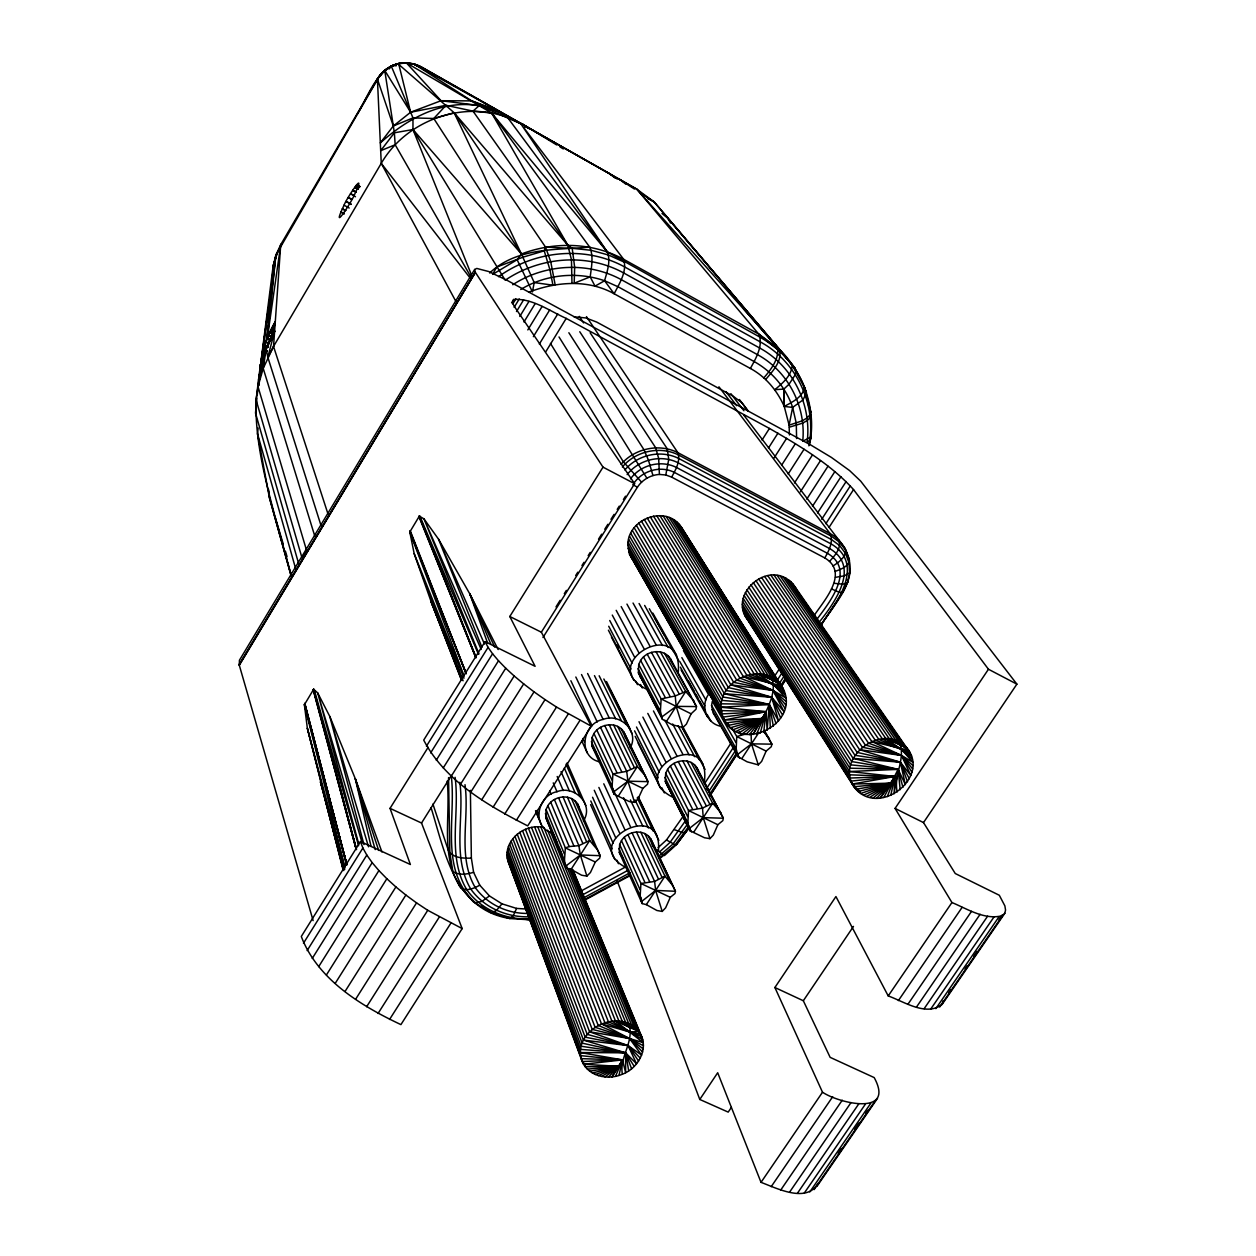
<?xml version="1.0" encoding="UTF-8"?>
<svg xmlns="http://www.w3.org/2000/svg" width="1256" height="1256" viewBox="0 0 1256 1256"><rect width="100%" height="100%" fill="white"/><g stroke="black" fill="none" stroke-linecap="round" stroke-linejoin="round"><path stroke-width="1.5" d="M471.864 275.912L412.957 129.541L412.989 117.891L391.307 66.175C400.57 61.418 411.921 61.952 421.027 66.803L636.776 189.154L654.156 201.918L778.94 348.76C803.793 373.236 816.965 410.272 809.508 444.797M260.479 375.057L260.243 367.317L273.117 266.131L275.88 255.125L280.716 244.7L377.412 79.002C383.3 68.986 394.682 62.58 406.316 62.8L491.598 112.993L589.723 247.134C593.774 256.475 591.403 267.151 590.194 276.87L595.014 286.148L604.607 280.747C607.025 271.563 611.06 261.217 607.276 251.891L520.785 123.747L623.635 259.286C627.435 271.265 619.428 283.432 614.137 293.763C587.557 278.926 555.984 281.784 528.713 292.193M622.364 1074.194C638.723 1068.369 650.31 1046.546 638.66 1031.443L629.758 1027.471L622.379 1021.646L543.911 827.547C525.039 822.711 502.526 840.5 507.801 860.564L582.219 1061.54C588.624 1076.612 608.438 1080.474 622.364 1074.194C619.161 1056.783 634.861 1041.24 628.754 1023.687L550.316 831.284M542.969 637.499L637.404 487.218C642.271 479.792 650.545 474.972 659.416 474.438L658.662 458.456L655.648 447.717L579.77 331.741M290.921 574.023L275.268 517.519C265.142 479.321 254.827 439.773 256.083 399.989L256.083 399.926C259.631 373.44 260.541 345.212 275.284 321.819C272.254 340.345 258.924 356.5 260.322 375.779M260.369 374.932L260.526 365.512L260.636 371.289M571.967 283.181L571.464 259.725L567.775 245.093L491.614 113.009L472.994 111.125L446.037 105.3L410.618 112.239L393.316 126.008L380.317 142.901C415.391 111.564 460.434 90.84 505.87 115.222L607.276 251.891L760.163 337.267C781.719 349.623 799.02 368.95 806.478 392.861L802.945 399.973L792.646 407.415L784.231 406.426C777.15 390.569 765.83 376.816 750.397 368.479L614.137 293.763L604.607 280.747C577.179 271.312 545.544 274.342 520.738 289.477M641.047 193.346L654.156 201.918L778.94 348.76L777.856 349.686C778.014 360.645 770.603 369.892 763.884 377.852M897.224 791.892C893.22 775.078 906.565 757.949 899.123 741.888L785.848 578.168C761.529 564.18 728.716 597.903 748.199 620.354L855.917 789.27C880.299 816.431 930.837 777.009 906.785 747.791C882.466 720.175 831.409 760.053 855.917 789.27L891.053 783.163L898.134 769.363L853.122 758.373L745.326 592.534M272.583 276.477L273.117 266.131L276.87 254.026L275.88 255.125L260.243 367.317L265.989 341.789L275.88 255.125L378.072 78.484C383.488 68.421 394.886 62.988 406.049 62.8C378.527 62.549 369.123 94.954 357.473 113.794M272.583 275.519L273.117 266.131L276.87 254.026M509.606 843.765L583.459 1040.078L625.645 1052.826L625.614 1072.655L622.474 1059.891L582.219 1061.54C570.475 1030.736 619.098 1006.103 638.66 1031.443L630.104 1032.102L601.483 1023.86L525.416 829.305M627.89 545.308C627.074 519.23 665.727 504.3 680.956 526.594L783.085 688.539C801.281 724.241 737.979 755.013 722.718 717.082L629.491 554.163L627.89 545.308L721.023 707.238L722.718 717.082L766.05 711.681C770.776 701.178 776.302 688.398 771.357 677.031L671.991 518.712M269.381 343.547L265.989 341.789L267.308 338.319L275.88 255.125M328.287 514.881L273.541 346.483L280.716 244.7L281.595 243.837L277.67 252.33M313.121 920.601L239.299 665.225L239.425 660.264L474.642 269.49L476.793 268.439L488.584 271.5L507.377 280.481L811.015 445.142L831.378 457.404L849.59 470.576L860.674 481.111L1016.889 684.143L923.505 822.586L955.267 873.532L999.305 895.261L1004.878 905.89L1005.554 910.035L1004.8 913.3L942.141 1004.376C926.378 1016.842 904.163 1001.644 888.212 995.93L835.931 896.548L774.889 987.514L822.507 1092.218C838.992 1103.333 895.481 1116.694 874.192 1077.585L830.138 1057.348L803.322 1000.749L774.889 987.514M630.748 533.25L724.429 693.736L769.3 704.459L767.118 730.285L766.05 711.681L721.023 707.238C720.442 676.701 767.856 660.154 783.085 688.539L750.46 674.378L653.513 516.138M664.503 854.63L659.824 858.539M301.99 557.837L256.083 399.926L258.014 386.66L263.211 368.369L264.624 352.763L274.624 331.239L273.321 330.014M306.495 550.159L258.014 386.66L266.9 318.898M256.899 398.262L255.502 413.036L298.63 563.583M257.26 394.557L260.934 364.507M291.219 576.3L269.365 497.502L257.543 433.822L258.108 428.029M763.742 731.887L766.05 711.681L721.18 710.613L628.063 548.354M456.022 301.691L381.259 163.358L377.412 79.002C386.22 63.789 405.751 59.173 421.027 66.803L636.776 189.154L778.94 348.76L792.238 365.292C791.484 375.858 782.41 383.331 774.858 389.674L783.87 389.093L789.113 384.132L795.346 374.586L795.927 370.677L794.734 367.71L667.925 218.387L661.975 213.441M272.709 275.614L273.196 272.05M764.496 730.458L771.89 744.164L771.278 746.723L766.129 751.119L761.654 761.387L758.31 764.873L747.179 761.843L738.073 756.771L736.189 748.78L736.77 736.518L732.075 728.354M267.434 315.021L268.235 309.212M268.768 305.334L269.302 301.456M270.087 295.647L270.621 291.769M271.422 285.96L271.955 282.082M268.25 346.97L264.765 345.51L260.243 367.317L260.683 364.303M280.716 244.794L267.324 338.209L275.284 321.819L273.51 329.025M689.795 830.671L687.864 822.821L688.524 810.513L667.564 769.441C673.656 759.519 690.329 757.164 696.939 767.746L723.33 818.221L722.812 820.639L717.867 824.721L713.314 835.099L709.938 838.647L704.538 837.768L689.795 830.671L665.303 781.452L665.68 773.335L667.564 769.441M274.201 264.639L273.117 266.131M267.198 350.911L263.666 349.325L260.243 367.317L260.95 362.497M642.161 903.582L640.183 895.873L640.937 883.502L621.469 840.609C627.56 830.797 644.045 828.426 650.734 838.804L675.43 891.273L674.99 893.534L670.28 897.318L665.633 907.805L662.21 911.432L656.904 910.49L646.338 904.634L642.161 903.582L619.302 852.432L619.632 844.44L621.469 840.609M662.414 719.343L660.405 711.226L661.143 698.917L640.623 660.436C646.793 650.184 663.922 648.018 670.547 658.898L696.499 706.579L696.012 709.232L691.098 713.816L686.404 724.1L682.919 727.569L671.834 724.586L662.414 719.343L638.378 672.808L638.723 664.44L640.623 660.436M262.74 353.093L260.243 367.317L261.374 359.844M314.895 536.453L263.211 368.369L266.241 348.462L274.624 331.239L272.897 331.427M614.153 794.263L612.112 786.287L612.928 773.916L593.947 733.52C600.117 723.378 617.041 721.18 623.745 731.856L647.97 781.64L647.578 784.152L642.868 788.423L638.095 798.816L634.578 802.364L629.209 801.516L614.153 794.263L591.78 745.687L592.094 737.46L593.947 733.52M260.243 367.317L261.97 356.657M263.211 368.369L273.541 346.436L381.259 163.343C408.294 116.525 473.276 96.429 520.769 123.732L479.337 105.52L441.044 100.716L410.618 112.239L384.744 70.446L394.368 132.806L395.169 144.754L470.67 276.508M258.862 385.576L258.658 379.783L261.499 362.482M571.511 798.486L589.676 840.515L597.746 850.218L600.101 855.697L580.366 854.959L565.64 866.169L564.462 860.329L565.373 847.894L547.899 805.63C554.053 795.582 570.774 793.384 577.587 803.856L600.101 855.697L599.787 858.052L595.297 862.008L590.43 872.512L586.882 876.123L581.606 875.212L571.087 869.372L566.55 868.163L545.81 817.609L546.062 809.508L547.899 805.63M498.145 649.54L469.807 593.915L438.548 539.201L423.994 518.901L419.347 516.106L409.801 532.026L414.182 553.613L431.248 602.016L461.439 679.998M552.766 833.136C531.068 827.5 536.956 795.456 556.973 791.72C574.149 784.639 594.324 804.28 583.475 820.89M600.085 761.968C577.148 757.242 582.156 723.362 603.147 719.421C619.883 712.654 639.759 731.196 630.214 747.838M648.033 689.889C593.287 665.13 683.342 613.006 678.256 672.4M258.014 386.66L264.624 352.763L258.658 379.783L262.3 359.781M626.917 868.006C576.881 843.168 664.44 796.571 658.317 851.568M673.326 797.466C622.238 772.597 710.786 724.445 704.475 780.761M381.934 851.976L355.322 778.799L329.81 716.485L317.69 692.904L313.639 689.293L304.392 704.726L307.343 728.197L343.202 870.424M721.274 726.329C706.814 724.163 700.079 706.029 708.51 694.458L683.452 650.561M738.073 756.771L713.424 713.267L711.555 705.432L712.356 701.272L735.953 742.547M392.908 65.406L384.744 70.399L377.412 79.065L393.316 126.008L412.989 117.891L433.775 118.504L521.428 253.995L534.208 282.584L532.418 291.926L517.142 259.709L521.428 253.995C554.336 241.45 592.455 242.235 623.635 259.286L758.734 334.08L778.94 348.76C783.351 360.268 772.519 371.274 765.705 379.5M604.607 280.747L618.046 286.761L754.275 361.618C772.142 371.603 786.115 387.978 792.646 407.415L789.113 425.156L789.412 434.953M808.864 445.833C817.185 405.515 796.775 361.508 760.414 341.977L624.734 266.994C585.343 245.281 534.585 250.509 498.601 276.665M258.658 379.783L263.352 356.5M814.39 615.126C824.281 600.321 849.48 572.689 824.8 557.947L671.662 477.123L665.79 474.988L659.416 474.438M621.092 464.296C634.641 448.439 659.117 443.117 677.863 452.647L830.106 533.58C843.388 540.818 850.689 555.89 850.171 570.742C848.051 592.659 830.247 608.406 820.294 626.885M804.484 387.382C802.741 397.257 792.206 402.108 784.246 406.426L789.113 425.156L802.38 420.776L807.027 417.95L809.9 414.967L810.811 412.031L804.484 387.382L792.238 365.292M890.755 795.346L894.963 776.475L849.574 771.514L742.343 604.324M618.988 1075.419L622.474 1059.891L580.398 1052.544L507 855.006M835.036 571.417C840.578 569.345 848.334 566.88 849.448 560.192L844.974 548.181L743.725 415.03M847.141 579.534L847.988 581.387L842.792 592.44L838.898 592.157L831.488 588.923M760.241 733.127L766.05 711.681L721.745 713.91L628.612 551.305M665.79 474.988L668.741 459.351L667.219 448.737L590.132 332.73M942.141 1004.376L943.162 1000.765M850.171 570.742L847.517 582.847L842.792 584.228L834.235 583.286M809.366 442.819L810.905 437.779L809.994 440.118L807.121 442.128C811.941 404.777 792.819 365.81 759.456 347.896L623.541 272.897C586.725 252.644 539.609 256.852 505.226 280.214L412.957 129.541L394.368 132.806L380.678 150.704L395.169 144.754M811.109 414.7L810.198 417.573L807.31 420.462L802.647 423.146L789.365 427.181M534.208 282.584L552.938 285.175L549.861 269.522L544.225 250.839L545.528 247.102L454.123 112.726L398.089 63.836M731.353 1107.431L728.197 1112.11L699.78 1099.455L717.694 1072.75L761.026 1182.351C777.229 1188.412 806.525 1203.531 818.017 1183.419M887.333 796.587L894.963 776.475L849.668 774.811L742.484 607.292M527.049 909.077L516.561 908.418L513.264 915.781L509.92 918.544C454.327 909.564 445.174 853.012 431.075 807.702M273.368 334.41L270.009 332.573L275.284 321.819L267.308 338.319L270.621 340.345M756.662 734.022L766.05 711.681L724.068 720.096L762.094 718.495L766.05 711.681L753.035 734.54L762.094 718.495L725.795 722.907L629.491 554.163M615.519 1076.313L622.474 1059.891L580.602 1055.637L507.22 857.817M266.115 348.76L267.826 357.254L320.971 525.416M271.359 330.344L275.284 321.819M344.05 205.199C329.857 235.343 351.664 201.965 354.475 194.664C367.93 165.933 346.169 199.155 344.05 205.199L349.199 208.025M273.541 346.483L267.826 357.254L274.624 331.239L271.987 333.939M883.816 797.466L894.963 776.475L850.171 778.029L742.955 610.18M269.286 340.706L274.624 331.239L270.746 337.079M671.662 477.123C675.587 469.87 680.752 461.078 677.863 452.647L586.442 316.606M750.397 368.479C755.798 358.353 763.632 345.714 758.734 334.08L636.792 189.169M824.8 557.947C828.803 550.835 833.764 541.744 830.106 533.58L718.934 386.801M304.062 555.325L306.087 551.965M239.111 664.487L475.302 272.238L474.642 269.49M239.237 664.974L475.302 272.238M239.299 665.225L475.396 272.411M511.6 302.837L513.641 299.478C532.513 298.159 549.563 311.017 566.221 318.396L769.441 428.437C799.397 445.723 830.122 463.731 853.546 489.589L988.456 669.244L1016.889 684.143M512.825 303.889L515.886 298.849M514.159 307.327L519.23 298.975M516.499 311.535L523.626 299.823M519.796 316.449L528.964 301.377M523.972 321.991L535.166 303.607M527.818 329.904L542.105 306.48M533.376 336.655L549.688 309.949M539.342 344.05L557.758 313.937M545.763 351.79L566.221 318.396M390.035 808.362L410.382 864.505L360.456 841.567L301.299 936.474C317.642 979.57 361.069 1005.805 400.915 1024.613L462.177 928.592L421.529 823.025L390.035 808.362L428.17 747.273M509.795 616.492L535.103 666.308L485.083 641.628L423.712 740.098C445.017 780.965 487.94 805.614 527.708 825.883L591.309 726.204L541.352 632.208L509.795 616.492L603.021 467.154L475.632 272.772M303.465 943.24L362.89 848.004L360.456 841.567M426.428 746.174L488.082 647.358L485.083 641.628M307.123 950.604L366.815 855.069L362.89 848.004M430.635 752.909L492.572 653.779L488.082 647.358M312.242 958.454L372.184 862.652L366.815 855.069M436.272 760.194L498.491 660.766L492.572 653.779M318.71 966.618L378.904 870.581L372.184 862.652M443.258 767.903L505.728 668.223L498.491 660.766M556 606.899L560.145 600.29M564.305 593.68L566.378 590.383M575.719 575.515L577.791 572.202M581.936 565.592L584.009 562.295M588.169 555.686L590.241 552.373M598.531 539.154L601.655 534.192M604.764 529.231L607.873 524.286M610.981 519.325L614.106 514.363M617.214 509.402L619.287 506.105M623.431 499.495L625.519 496.183M421.529 823.025L451.438 775.407M541.352 632.208L634.61 483.701L514.332 306.417L512.621 302.947L513.641 299.478M326.434 974.939L386.848 878.729L378.904 870.581M451.469 775.847L514.175 675.979L505.728 668.223M335.274 983.275L395.891 886.94L386.848 878.729M460.732 783.917L523.673 683.908L514.175 675.979M345.039 991.471L405.861 895.041L395.891 886.94M470.89 791.924L534.035 691.836L523.673 683.908M355.574 999.321L416.537 902.876L405.861 895.041M481.755 799.742L545.057 699.608L534.035 691.836M366.642 1006.715L427.747 910.302L462.177 928.592M493.09 807.184L556.518 707.065L591.309 726.204M378.04 1013.482L439.239 917.147M504.676 814.108L568.199 714.083M389.548 1019.48L450.794 923.27M516.295 820.388L579.88 720.504M762.062 440.008L769.441 428.437M768.468 448.031L777.951 433.179M773.994 458.079L786.649 438.281M781.672 465.113L795.393 443.666M788.187 473.983L804.044 449.255M794.436 482.979L812.459 454.939M800.386 491.85L820.482 460.622M806.776 499.134L827.987 466.212M571.087 869.372L589.676 840.515L578.859 845.665L569.172 846.575L565.373 847.894L595.297 862.008M618.517 795.786L637.373 766.537L617.701 726.376M666.606 721.18L685.713 691.538L664.503 653.293M812.506 506.247L834.848 471.628M817.562 512.935L840.939 476.762M821.722 519.262L846.152 481.519M825.867 523.658L850.375 485.821M829.054 527.379L853.546 489.589M658.097 847.627L666.481 839.981L684.128 814.971M704.412 783.854L731.102 742.893M773.822 677.376L779.16 669.181M686.059 819.98L669.998 842.431L659.526 851.976L657.642 849.92M706.343 788.894L734.101 746.347M776.805 680.878L782.143 672.698M817.373 618.69C829.949 601.765 855.587 569.737 827.437 553.315L674.331 472.382C660.483 465.332 642.35 470.608 633.778 483.387M687.409 824.25L672.965 844.063L658.662 856.247M708.745 791.563L735.419 750.696M779.16 683.688L784.498 675.524M819.697 621.579C834.675 602.629 860.847 566.519 829.51 548.495L676.497 467.483C661.033 459.618 640.623 464.861 630.496 478.834M689.026 826.024L675.163 844.801L666.481 839.981M710.488 793.164L736.236 753.726M780.227 686.357L785.597 678.146M819.917 625.551C836.7 604.356 865.918 563.975 830.891 543.801L678.02 462.742C661.017 454.107 638.598 459.539 627.152 474.642M710.425 794.499L737.162 753.569M781.012 686.42L786.366 678.224M820.592 625.818L843.059 591.419M688.524 828.662L676.482 844.582L664.424 855.556L659.526 851.976M709.938 795.864L736.723 754.84M780.651 687.582L786.02 679.386M646.338 904.634L664.958 876.17L644.815 833.529M693.814 832.037L712.67 803.181L691.02 762.345M741.919 758.436L758.922 732.436M1004.8 913.3L1002.586 915.593C985.034 920.475 967.622 909.03 951.938 902.53L895.073 808.424L988.456 669.244M803.322 1000.749L853.468 926.41M761.026 1182.351L822.507 1092.218M888.212 995.93L951.938 902.53M771.2 1186.669L832.697 1096.724M898.385 1000.608L962.096 907.397M780.792 1189.95L842.242 1100.209M907.884 1004.329L971.547 911.338M789.6 1192.132L850.971 1102.642M916.519 1007.029L980.104 914.305M797.466 1193.2L858.712 1103.977M924.149 1008.662L987.608 916.221M804.248 1193.122L865.353 1104.197M930.633 1009.196L993.92 917.084M809.822 1191.913L870.753 1103.302M935.83 1008.647L998.944 916.864M838.239 1153.306L841.536 1148.534M854.677 1129.411L859.073 1123.037M865.635 1113.475L867.833 1110.288M948.641 992.805L950.823 989.634M965.048 968.941L967.246 965.754M973.808 956.208L977.09 951.42M998.991 919.596L1002.272 914.823M814.092 1189.62L874.82 1101.324M939.692 1007.029L1002.586 915.593M817.012 1186.292L877.52 1098.325M516.561 908.418L501.976 903.833L496.418 910.506L491.473 912.782L473.418 901.855L459.46 885.888L458.22 882.167M389.266 68.907L391.307 66.175M391.166 66.301L382.907 72.251L377.412 79.002L378.072 78.484M749.408 734.682L762.094 718.495L727.868 725.481L713.361 700.157M622.379 466.997C635.63 451.014 660.075 445.597 678.711 455.065L831.189 536.077L839.636 542.247L845.853 550.473C845.367 557.711 838.584 562.358 833.011 565.969M624.939 469.917C637.608 454.656 660.954 449.46 678.774 458.503L831.456 539.562L839.526 545.449L845.476 553.315L848.915 562.594M446.037 105.3L433.775 118.504L454.123 112.726L567.775 245.093L572.202 248.296L591.058 250.289L608.501 255.015L624.766 262.363M829.525 561.385C834.659 555.843 842.007 547.93 838.663 539.829M608.485 1077.083L618.706 1066.344L622.474 1059.891L581.214 1058.651M876.751 798.141L891.053 783.163L852.322 784.042L894.963 776.475L894.084 793.776L898.134 769.363L851.662 761.56L744.07 595.391M745.844 734.446L762.094 718.495L730.254 727.789L727.35 722.718M675.43 844.676L659.07 858.303M488.443 910.098L489.652 912.044L509.92 918.544L529.765 919.8L530.644 919.015C506.152 919.973 481.111 910.003 466.714 889.64C446.696 855.87 460.041 814.186 455.096 777.307M479.337 105.52L472.994 111.125L567.775 245.093M489.652 273.007C516.624 247.495 555.293 250.038 589.723 247.134M501.976 903.833L489.448 895.936L481.943 901.4L475.6 902.828C438.815 871.287 456.43 817.358 451.249 775.721M873.281 797.921L891.053 783.163L853.939 786.774L744.949 615.613M641.392 901.667L655.632 890.426L675.43 891.273L650.734 838.804M742.359 733.818L762.094 718.495L732.939 729.799M605.015 1076.942L618.706 1066.344L583.585 1064.272L507.801 860.564M737.476 754.573L751.481 743.835L771.89 744.164L763.993 730.929M613.321 792.128L627.922 781.185L647.97 781.64L623.745 731.856M673.059 885.825L664.958 876.17L654.611 881.429L640.937 883.502L670.28 897.318M720.913 812.773L712.67 803.181L702.512 808.11L688.524 810.513L717.867 824.721M869.906 797.325L891.053 783.163L880.283 797.984L894.963 776.475L851.05 781.106L743.788 612.975M645.568 776.177L637.373 766.537L626.713 771.325L612.928 773.916L642.868 788.423M694.066 701.099L685.713 691.538L675.241 695.965L661.143 698.917L691.098 713.816M739.03 732.829L762.094 718.495L735.875 731.494M601.624 1076.455L618.706 1066.344L585.312 1066.815L583.962 1063.173M381.479 73.759L384.744 70.399M517.142 259.709L492.635 274.373L496.717 267.041L523.187 257.119L544.225 250.839M512.746 284.751C544.602 263.964 587.667 261.327 621.249 279.633L757.368 354.6C788.14 371.132 806.242 406.614 802.741 441.201L810.277 437.449L811.188 435.047L810.701 425.454M866.671 796.383L891.053 783.163L858.209 791.5L854.017 784.937M580.288 891.43L624.891 867.315M582.391 894.963L628.675 869.953M584.087 897.616L630.292 872.622M585.249 899.17L629.68 875.165M584.087 900.489L630.151 875.589M489.448 895.936L479.776 885.213C474.219 888.165 466.855 891.713 460.858 887.992C439.757 856.513 450.935 816.478 447.167 781.122M399.612 63.35L398.623 63.538L410.618 112.239M598.358 1075.623L618.706 1066.344L612.002 1076.879L622.474 1059.891L583.585 1064.272M863.61 795.079L891.053 783.163L860.784 793.447L858.68 790.165M590.194 276.87L574.196 283.212L574.667 267.261L572.202 248.296M745.813 734.038L736.77 736.518L766.129 751.119M595.265 1074.461L618.706 1066.344L587.368 1069.139M479.776 885.213L473.606 872.339C466.949 874.207 458.833 875.73 452.819 871.334L449.852 852.903L448.549 777.605M592.377 1072.985L618.706 1066.344L589.739 1071.195M675.163 844.801L676.482 844.582L686.891 830.53L684.74 832.602L682.071 832.43L674.503 829.714M835.46 577.32L844.519 575.813L849.59 572.673L848.616 558.041M721.023 707.238L769.3 704.459L778.532 720.913L771.686 697.237L730.882 684.834L636.352 525.338M419.284 66.882L421.027 66.803M849.574 771.514L898.134 769.363L905.356 784.592L900.348 762.204L859.559 749.675L750.915 584.778M473.606 872.339L471.361 858.115C463.448 858.382 452.914 858.193 448.376 850.548L432.912 804.06M580.398 1052.544L625.645 1052.826L636.541 1063.785L628.063 1045.573L589.566 1031.773L514.944 836.323M810.026 412.015L810.811 412.031M569.251 248.264L545.528 247.102L550.725 261.625L555.152 284.735M392.704 65.595L396.221 65.799M528.179 913.41C507.628 913.897 487.265 904.32 475.223 887.537C457.09 856.576 469.666 818.394 465.003 784.67M529.577 916.802C506.922 917.571 484.062 907.727 470.765 889.044C451.768 856.937 464.516 817.311 459.822 782.253M508.523 917.948L514.065 918.293M521.444 918.764L529.765 919.8M724.429 693.736L771.686 697.237L783.964 711.587L773.037 690.423L743.301 676.529L647.217 518.006M853.122 758.373L900.348 762.204L910.804 775.486L901.51 755.421L871.805 741.511L761.638 577.572M524.647 126.793L526.798 126.982L609.176 173.422L617.214 179.027M574.008 316.795L585.846 317.956L596.741 322.086L732.939 396.064L741.794 402.627L748.372 411.34L739.407 399.518M583.459 1040.078L628.063 1045.573L641.643 1055.119L629.57 1038.524L601.483 1023.86M730.882 684.834L773.037 690.423L785.879 698.053L773.319 684.41L757.76 673.734L659.95 515.635M859.559 749.675L901.51 755.421L912.892 762.298L901.525 749.392L885.935 738.732L774.12 575.217M589.566 1031.773L629.57 1038.524L643.245 1042.653L641.015 1037.22M640.356 1034.002L630.104 1032.102L604.89 1022.635L528.431 828.222M743.301 676.529L781.389 685.713L764.857 674.629L666.214 516.514M871.805 741.511L908.732 750.303L892.812 739.58L780.227 576.033M505.87 115.222L471.738 100.888L413.93 63.915L405.107 63.114L406.316 62.8L441.044 100.716L471.738 100.888L496.638 109.947L413.93 63.915L417.871 66.238L415.045 64.935M906.785 747.791L885.935 738.732M757.76 673.734L779.332 683.123L679.119 524.254M511.851 119.383L522.575 124.077L556.691 144.942M345.824 210.411L342.26 208.81L345.573 210.663M537.788 826.856L615.471 1020.987L629.758 1027.471L636.619 1029.104L570.679 868.712M270.009 332.573L273.541 334.222M272.144 336.844L268.69 335.211L272.081 337.158M344.223 213.614L340.8 211.981L344.16 213.881M267.308 338.319L270.809 340.031M358.117 189.044L354.679 187.332L358.07 189.295M356.107 191.948L352.701 190.268L356.029 192.262M895.073 808.424L923.505 822.586M354.035 195.434L350.534 193.691L355.479 196.768M360.048 186.579L356.594 184.805L359.907 186.689M351.774 199.217L348.305 197.443L351.586 199.547M647.751 198.605L654.156 201.918M643.433 1045.746L629.57 1038.524L598.201 1025.414L522.527 830.671M603.021 467.154L634.61 483.701M351.272 204.069L346.106 201.337L350.864 204.461M355.699 185.951L359.059 187.756M264.765 345.51L268.203 347.394M632.773 484.628L637.404 487.218M263.666 349.325L267.026 351.272M560.019 146.936L563.332 148.93M785.848 578.168L790.683 581.497L795.943 588.326M481.911 905.984L485.177 908.041M545.057 699.608L556.518 707.065M634.484 189.075L619.726 179.435L625.849 184.161M416.537 902.876L427.747 910.302M522.575 124.077L528.478 128.505L526.798 126.982M643.229 1048.886L629.57 1038.524L595.093 1027.267L519.796 832.304M615.471 1020.987L643.245 1042.653M609.176 173.422L614.922 177.881M758.734 334.08L777.856 349.686M786.005 701.429L773.037 690.423L739.894 678.13L644.234 519.403M912.971 765.595L901.51 755.421L868.461 743.097L758.702 578.953M912.437 759.095L901.525 749.392L882.371 738.873L770.98 575.295M763.365 731.369L769.441 738.716M630.732 556.879L636.274 563.85M641.549 482.116L623.243 461.659L550.473 343.438M640.293 1058.133L628.063 1045.573L587.211 1034.379L512.872 838.647M642.632 1052.026L629.57 1038.524L592.204 1029.402L517.252 834.204M785.722 704.836L773.037 690.423L736.675 680.077L641.408 521.114M412.957 129.541L521.428 253.995L454.123 112.726M743.552 308.756L794.734 367.71M623.384 859.057L619.302 852.432M491.614 113.009L607.276 251.891M595.972 752.564L591.78 745.687M912.641 768.908L901.51 755.421L865.274 744.996L755.908 580.633M666.826 785.126L668.522 787.182M639.932 676.607L642.538 679.81M713.424 713.267L715.104 715.37M381.259 163.358L470.733 278.801M730.898 393.693L743.929 410.743M725.921 391.621L736.613 405.657M792.724 583.553L910.333 753.05L878.808 739.392L767.824 575.735M790.683 581.497L904.508 745.515L900.693 745.185L889.421 738.983L777.213 575.452M797.089 590.979L802.647 598.986M805.975 603.806L812.648 613.415M817.091 619.82L822.649 627.827M825.977 632.631L831.535 640.654M837.093 648.661L841.551 655.067M845.995 661.472L851.552 669.479M854.881 674.284L863.783 687.111M865.996 690.313L870.455 696.719M874.898 703.125L880.456 711.131M886.014 719.154L890.457 725.56M893.785 730.364L899.343 738.371M906.016 747.979L911.573 756.002L901.525 749.392L875.259 740.271L764.7 576.488M788.375 579.691L901.949 743.552L900.693 745.185L896.062 740.553L783.116 576.944M638.582 1061.037L628.063 1045.573L585.155 1037.158L511.098 841.128M785.047 708.243L773.037 690.423L733.645 682.322L638.77 523.108M509.952 865.682L511.49 868.006M579.283 316.386L583.616 322.933M753.302 582.58L862.307 747.21L901.51 755.421L911.919 772.22M748.764 587.18L857.094 752.375L900.348 762.204L909.328 778.673M746.896 589.786L854.943 755.296L900.348 762.204L907.507 781.719M743.144 598.343L850.579 764.857L898.134 769.363L902.907 787.277M742.579 601.326L849.872 768.185L898.134 769.363L900.191 789.71M568.858 332.73L643.92 449.648L648.441 460.151L652.947 475.506M752.36 625.676L756.552 632.255M758.64 635.536L762.832 642.099M764.935 645.38L767.024 648.661M771.215 655.24L774.371 660.154M777.511 665.083L780.651 670.013M783.807 674.943L786.947 679.857M790.087 684.787L794.279 691.35M796.383 694.647L800.574 701.209M802.663 704.49L804.766 707.772M808.958 714.334L812.098 719.264M815.238 724.194L818.378 729.124M821.534 734.038L824.674 738.968M828.866 745.53L830.954 748.827M835.146 755.39L838.302 760.32M841.442 765.234L844.582 770.163M680.956 526.594L784.403 691.569L754.118 673.86L656.731 515.714M677 522.135L776.962 680.783L772.707 680.25L761.356 673.985L663.121 515.902M783.257 691.459L785.345 694.756L773.319 684.41L746.833 675.257L650.325 516.907M634.202 1066.36L625.645 1052.826L582.109 1043.124L508.445 846.513M674.613 520.282L774.293 678.742L772.707 680.25L768.201 675.65L669.181 517.456M559.014 336.953L646.856 478.128M782.504 714.837L771.686 697.237L728.402 687.613L634.186 527.787M632.317 530.44L726.251 690.596L771.686 697.237L780.683 717.961M629.523 536.171L722.985 697.017L769.3 704.459L776.067 723.644M628.612 539.185L721.933 700.393L769.3 704.459L773.319 726.141M738.983 731.699L740.883 734.98M628.079 542.247L721.274 703.815L769.3 704.459L770.321 728.37M634.139 561.746L682.448 646.149M684.379 649.525L686.31 652.9M688.241 656.276L707.568 690.031M709.499 693.406L711.43 696.782M711.555 705.432L736.189 748.78M711.917 709.53L739.611 758.106M681.851 657.626L705.856 699.969M667.925 218.387L670.563 223.05M652.837 613.101L676.67 655.349M679.826 661.582L704.742 705.809M654.941 618.297L664.487 635.253M666.402 638.645L668.318 642.036M671.175 647.123L678.821 660.703M649.336 608.72L673.043 650.859M688.335 680.956L693.971 691.004M695.855 694.364L697.739 697.708M699.623 701.068L705.26 711.116M707.144 714.46L710.912 721.164M680.344 667.156L705.26 711.524M681.113 669.982L707.364 716.768M644.642 605.439L668.208 647.499M639.084 603.508L662.477 645.521M667.957 655.695L690.863 696.452M692.747 699.827L696.499 706.579L676.152 706.374L661.661 717.05L638.378 672.808M660.405 651.88L682.62 692.056M633.04 603.037L656.244 645.066M655.962 651.566L679.009 693.579M626.948 604.089L649.933 646.149M651.456 652.335L675.241 695.965L676.152 706.374L682.919 727.569M647.217 654.172L670.029 696.279M621.186 606.57L643.998 648.724M682.589 726.408L702.967 764.26M682.777 728.009L705.056 769.426M681.898 727.303L699.435 759.927M643.512 656.935L665.162 697.3M616.194 610.322L638.817 652.602M678.177 725.858L694.694 756.709M699.325 773.099L723.33 818.221L703.234 817.625L689.104 828.63L665.303 781.452M694.411 764.653L717.239 807.592M672.682 724.005L689.073 754.84M638.723 664.44L660.232 704.961M612.284 615.079L634.767 657.5M687.016 761.01L709.671 803.918M637.97 668.647L660.405 711.226M664.879 720.175L682.95 754.432M644.328 683.217L646.134 686.64M650.624 695.165L652.429 698.587M656.919 707.112L658.725 710.535M609.741 620.511L632.113 663.105M682.652 760.728L706.17 805.614M640.497 684.489L642.303 687.943M653.465 710.959L676.749 755.547M608.72 626.257L631.046 669.008M678.224 761.529L702.512 808.11L703.234 817.625L709.938 838.647M616.775 644.909L618.564 648.363M635.662 681.176L637.467 684.63M608.406 630.198L631.627 674.833M611.437 637.09L633.809 680.155M674.048 763.334L697.347 808.283M647.798 713.408L670.908 758.075M670.406 766.034L692.527 809.115M642.868 717.082L665.806 761.858M665.68 773.335L687.66 816.573M639.021 721.713L661.818 766.647M664.911 777.433L687.864 822.821M669.37 788.203L673.781 796.932M678.193 805.661L682.605 814.39M689.654 828.363L691.412 831.849M636.494 727.02L659.196 772.095M634.594 730.851L658.128 777.825M661.739 787.653L664.361 792.913M635.159 736.33L658.678 783.461M638.111 743.097L660.813 788.611M606.522 681.553L629.837 728.339M610.369 690.125L632.004 733.582M603.853 678.994L626.195 723.927M599.159 675.791L621.359 720.661M621.155 728.716L641.91 770.964M594.465 675.634L615.628 718.746M613.603 725.01L634.186 767.212M587.604 673.483L609.427 718.322M609.176 724.712L630.512 768.86M581.528 674.535L603.147 719.421M604.701 725.497L626.713 771.325L627.922 781.185L634.578 802.364M638.174 796.697L656.715 835.35M638.566 798.141L658.835 840.405M637.216 797.795L653.167 831.095M600.478 727.318L621.594 771.561M635.081 799.946L648.426 827.955M575.829 677.015L597.228 721.98M648.206 835.758L669.448 880.613M630.402 799.899L642.821 826.134M596.82 730.066L616.837 772.456M570.868 680.721L592.094 725.811M640.811 832.226L661.881 877.033M623.588 797.78L636.714 825.773M487.595 642.994L469.807 593.915L494.785 647.138M592.094 737.46L611.97 780.007M636.447 831.974L658.317 878.855M591.356 741.605L612.112 786.287M596.773 754.275L599.976 761.152M603.963 769.74L607.166 776.616M612.755 788.658L630.543 826.888M632.051 832.775L654.611 881.429L655.632 890.426L662.21 911.432M627.906 834.565L649.54 881.524M582.847 738.497L584.464 741.998M603.775 783.791L624.734 829.415M581.638 740.6L587.29 752.941M624.295 837.25L644.83 882.246M598.876 787.434L619.679 833.168M619.632 844.44L640.026 889.593M594.261 790.26L615.738 837.878M618.894 848.475L640.183 895.873M639.147 894.084L641.502 899.343M592.565 797.262L613.148 843.263M590.791 800.983L612.127 848.899M616.853 860.14L618.439 863.72M590.587 804.594L614.859 859.497M567.068 762.879L585.814 805.504M566.016 764.229L579.974 796.037M484.471 644.045L438.548 539.201L481.911 647.264M481.174 649.383L423.994 518.901L479.007 653.952M564.352 768.138L575.122 792.834M545.81 817.609L566.55 868.163M574.981 800.763L594.151 844.974M561.024 771.592L569.408 790.982M577.587 803.856L579.157 807.53M567.429 797.168L586.426 841.332M557.177 776.491L563.222 790.605M563.018 796.885L582.69 843.106M553.237 782.896L556.973 791.72M558.559 797.686L578.859 845.665L580.366 854.959L586.882 876.123M478.395 654.109L419.849 516.012L476.118 657.516M554.367 799.507L573.819 845.79M469.807 593.915L490.923 644.344M549.626 790.731L551.101 794.263M550.725 802.207L569.172 846.575M573.113 870.377L641.706 1036.734L608.391 1021.725L531.524 827.453M572.626 869.639L642.664 1039.638L611.939 1021.175L534.663 826.998M571.81 869.073L638.66 1031.443M573.081 872.213L591.733 917.539M593.24 921.166L606.664 953.806M608.155 957.433L611.892 966.492M613.383 970.119L615.628 975.567M617.12 979.193L626.822 1002.759M628.314 1006.386L630.559 1011.834M632.051 1015.46L635.787 1024.519M637.279 1028.146L639.524 1033.594M546.062 809.508L564.368 854.017M569.282 868.555L634.264 1027.015L629.758 1027.471L618.972 1021.144L540.896 827.045M545.355 813.605L564.462 860.329M553.645 834.502L557.35 843.592M558.841 847.219L561.809 854.488M566.268 865.384L631.627 1025.194L629.758 1027.471L625.645 1022.494L547.569 830.169M696.939 767.746L698.43 771.42M461.706 680.328L431.248 602.016L453.024 655.726M670.547 658.898L672.086 662.713M418.876 516.483L475.867 657.657L419.347 516.106M537.05 810.434L538.494 814.014M419.111 516.247L475.914 657.61M537.019 813.951L541.383 824.768M535.527 810.654L539.138 819.634M463.998 678.193L414.182 553.613L463.072 680.783M409.88 531.571L466.07 673.467L409.801 532.026L464.108 675.979M431.248 602.016L461.973 679.386M410.005 531.131L466.086 673.404M410.21 530.676L466.29 673.703M617.041 880.55L699.78 1099.455M507.612 849.323L581.151 1046.248L625.645 1052.826L631.564 1068.715M457.388 666.465L459.398 671.881M507.141 852.165L580.57 1049.388L625.645 1052.826L628.691 1070.818M514.881 877.128L519.623 889.892M523.689 900.835L528.431 913.614M531.131 920.899L537.238 937.321M539.939 944.622L546.03 961.028M547.396 964.671L550.772 973.793M552.813 979.272L554.838 984.735M556.188 988.394L558.229 993.857M560.255 999.336L563.646 1008.458M569.062 1023.043L573.129 1033.986M577.87 1046.75L579.895 1052.23M758.31 764.873L751.481 743.835L751.057 733.771M371.054 846.434L355.322 778.799L378.653 850.422M683.688 531.869L684.551 534.742M275.268 517.566L283.134 543.691M285.395 551.164L287.075 556.753M368.51 846.811L329.81 716.485L363.957 844.582M362.136 842.917L317.69 692.904L358.682 843.749M358.604 845.665L314.094 689.261L356.469 849.433L313.435 689.403M343.422 870.047L320.468 781.797L330.972 818.614M257.543 433.885L295.709 568.921M355.322 778.799L375.199 849.606M290.827 574.479L269.396 497.58L268.674 489.793M313.121 689.748L356.249 849.543L313.309 689.513M313.639 689.293L356.374 849.433M344.803 869.246L307.343 728.197L343.563 869.764M304.549 703.988L346.797 864.74L304.816 703.36M304.486 704.271L346.782 864.803L304.392 704.726L345.007 867.158M304.737 703.501L346.844 864.63L304.674 703.643M320.468 781.797L343.767 870.549M792.646 407.415L796.273 423.241L796.602 438.548M805.347 390.035L808.848 406.52M625.315 735.608L625.582 738.324M652.256 842.415L652.649 846.371M470.388 790.338L471.361 858.115M784.246 406.426L783.87 389.093L784.231 406.426"/></g></svg>
